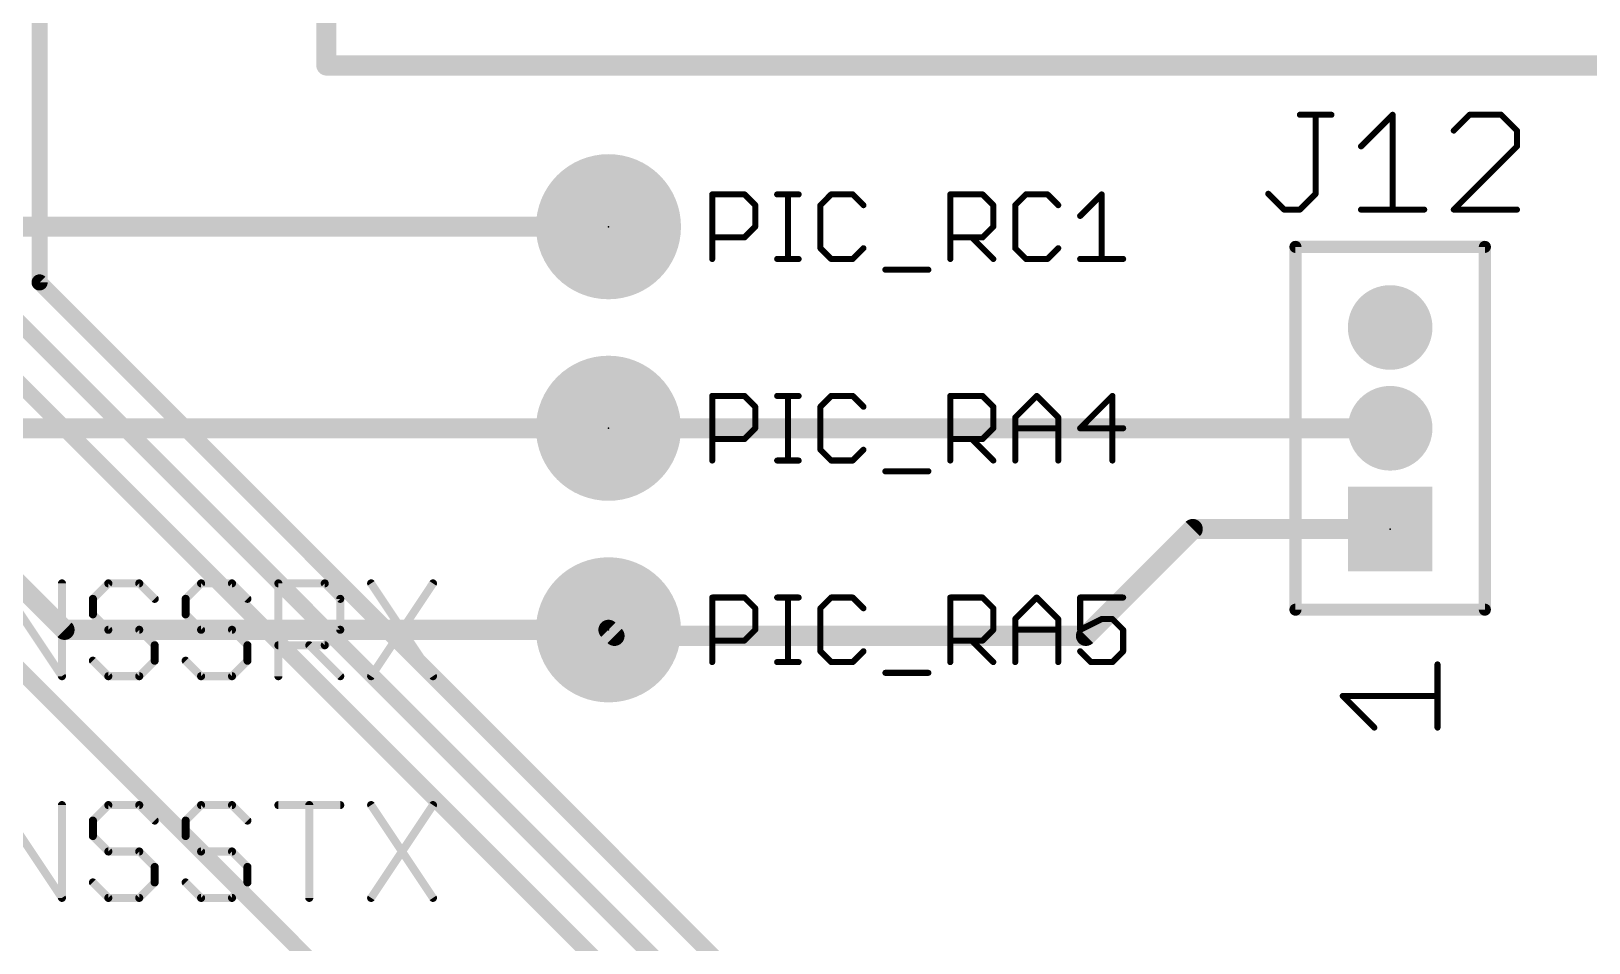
# Model space of a CAD drawing. Extents: x -18 to 144, y -21 to 125.
# Drawn here: x 34.89 to 54.52, y 41.01 to 52.5 of the extents above; entities that cross this region are included whole.
import ezdxf

# ---------------------------------------------------------------- set-up
doc = ezdxf.new("R2010")
doc.units = 0
for name, color, linetype in [('1', 251, 'CONTINUOUS'), ('15', 251, 'CONTINUOUS'), ('16', 175, 'CONTINUOUS'), ('17', 1, 'CONTINUOUS'), ('21', 253, 'CONTINUOUS'), ('23', 7, 'CONTINUOUS'), ('27', 251, 'CONTINUOUS')]:
    doc.layers.add(name, color=color, linetype=linetype)

# ---------------------------------------------------------------- blocks, each defined once
blk = doc.blocks.new('SQUAREP')
blk.add_solid([(-0.5, -0.5), (0.5, -0.5), (-0.5, 0.5), (0.5, 0.5)])
blk = doc.blocks.new('ROUNDP')
at = {"const_width": 0.5}
blk.add_lwpolyline([(0, -0.25, 1), (0, 0.25, 1), (0, -0.25)], format="xyb", dxfattribs=at)

msp = doc.modelspace()

# ---------------------------------------------------------------- linework, layer by layer
at = {"layer": '1'}
for points, const_width in [([(34.992, 49.336), (34.992, 63.9826)], 0.2032), ([(34.992, 49.336), (54.102, 30.226)], 0.2032), ([(34.492, 49.074), (50.292, 33.274)], 0.2032), ([(30.226, 48.9712), (39.878, 39.3192)], 0.2032), ([(33.992, 48.812), (43.688, 39.116)], 0.2032), ([(42.164, 47.498), (52.0192, 47.498)], 0.254), ([(49.53, 46.228), (48.1838, 44.8818)], 0.254), ([(52.0192, 46.228), (49.53, 46.228)], 0.254), ([(42.2402, 44.8818), (42.164, 44.958)], 0.254), ([(48.1838, 44.8818), (42.2402, 44.8818)], 0.254)]:
    msp.add_lwpolyline(points, dxfattribs=dict(at, const_width=const_width))
for points, const_width in [([(35.0279, 49.3719, 1), (34.9561, 49.3001)], 0.1016), ([(34.9412, 49.336, 1), (35.0428, 49.336)], 0.1016), ([(42.164, 47.5615, 1), (42.164, 47.4345)], 0.127), ([(52.0192, 47.4345, 1), (52.0192, 47.5615)], 0.127), ([(49.53, 46.2915, 1), (49.53, 46.1645)], 0.127), ([(49.5749, 46.1831, 1), (49.4851, 46.2729)], 0.127), ([(52.0192, 46.1645, 1), (52.0192, 46.2915)], 0.127), ([(42.2089, 45.0029, 1), (42.1191, 44.9131)], 0.127), ([(42.2402, 44.9453, 1), (42.2402, 44.8183)], 0.127), ([(42.1953, 44.8369, 1), (42.2851, 44.9267)], 0.127), ([(48.1389, 44.9267, 1), (48.2287, 44.8369)], 0.127), ([(48.1838, 44.8183, 1), (48.1838, 44.9453)], 0.127)]:
    msp.add_lwpolyline(points, format="xyb", dxfattribs=dict(at, const_width=const_width))
at = {"layer": '15', "const_width": 0.254}
for points in [[(38.608, 52.07), (38.608, 82.55)], [(76.2, 52.07), (38.608, 52.07)]]:
    msp.add_lwpolyline(points, dxfattribs=at)
at = {"layer": '15', "const_width": 0.127}
for points in [[(38.608, 52.1335, 1), (38.608, 52.0065)], [(38.5445, 52.07, 1), (38.6715, 52.07)]]:
    msp.add_lwpolyline(points, format="xyb", dxfattribs=at)
at = {"layer": '16', "const_width": 0.254}
for points in [[(33.02, 50.038), (42.164, 50.038)], [(31.496, 48.768), (35.306, 44.958)], [(34.29, 47.498), (42.164, 47.498)], [(35.306, 44.958), (42.164, 44.958)]]:
    msp.add_lwpolyline(points, dxfattribs=at)
at = {"layer": '16', "const_width": 0.127}
for points in [[(42.164, 49.9745, 1), (42.164, 50.1015)], [(42.164, 47.4345, 1), (42.164, 47.5615)], [(35.306, 45.0215, 1), (35.306, 44.8945)], [(35.2611, 44.9131, 1), (35.3509, 45.0029)], [(42.164, 44.8945, 1), (42.164, 45.0215)]]:
    msp.add_lwpolyline(points, format="xyb", dxfattribs=at)
at = {"layer": '21'}
for points, const_width in [([(43.4721, 49.6316), (43.4721, 50.4451)], 0.0762), ([(43.4721, 50.4451), (43.8788, 50.4451)], 0.0762), ([(43.8788, 50.4451), (44.0144, 50.3095)], 0.0762), ([(44.2907, 50.4451), (44.5618, 50.4451)], 0.0762), ([(44.4263, 49.6316), (44.4263, 50.4451)], 0.0762), ([(44.972, 50.4451), (44.8364, 50.3095)], 0.0762), ([(45.2431, 50.4451), (44.972, 50.4451)], 0.0762), ([(45.3787, 50.3095), (45.2431, 50.4451)], 0.0762), ([(46.4736, 49.6316), (46.4736, 50.4451)], 0.0762), ([(46.4736, 50.4451), (46.8803, 50.4451)], 0.0762), ([(46.8803, 50.4451), (47.0159, 50.3095)], 0.0762), ([(47.4277, 50.4451), (47.2921, 50.3095)], 0.0762), ([(47.6989, 50.4451), (47.4277, 50.4451)], 0.0762), ([(47.8345, 50.3095), (47.6989, 50.4451)], 0.0762), ([(48.1107, 50.1739), (48.3819, 50.4451)], 0.0762), ([(48.3819, 50.4451), (48.3819, 49.6316)], 0.0762), ([(44.0144, 50.3095), (44.0144, 50.0383)], 0.0762), ([(44.8364, 50.3095), (44.8364, 49.7672)], 0.0762), ([(47.0159, 50.3095), (47.0159, 50.0383)], 0.0762), ([(47.2921, 50.3095), (47.2921, 49.7672)], 0.0762), ([(43.8788, 49.9028), (43.4721, 49.9028)], 0.0762), ([(44.0144, 50.0383), (43.8788, 49.9028)], 0.0762), ([(46.8803, 49.9028), (46.4736, 49.9028)], 0.0762), ([(46.7447, 49.9028), (47.0159, 49.6316)], 0.0762), ([(47.0159, 50.0383), (46.8803, 49.9028)], 0.0762), ([(44.8364, 49.7672), (44.972, 49.6316)], 0.0762), ([(45.2431, 49.6316), (45.3787, 49.7672)], 0.0762), ([(47.2921, 49.7672), (47.4277, 49.6316)], 0.0762), ([(47.6989, 49.6316), (47.8345, 49.7672)], 0.0762), ([(53.213, 49.784), (50.8254, 49.784)], 0.1524), ([(50.8254, 49.784), (50.8254, 45.212)], 0.1524), ([(53.213, 45.212), (53.213, 49.784)], 0.1524), ([(44.2907, 49.6316), (44.5618, 49.6316)], 0.0762), ([(44.972, 49.6316), (45.2431, 49.6316)], 0.0762), ([(45.655, 49.496), (46.1973, 49.496)], 0.0762), ([(47.4277, 49.6316), (47.6989, 49.6316)], 0.0762), ([(48.1107, 49.6316), (48.653, 49.6316)], 0.0762), ([(43.4721, 47.0916), (43.4721, 47.9051)], 0.0762), ([(43.4721, 47.9051), (43.8788, 47.9051)], 0.0762), ([(43.8788, 47.9051), (44.0144, 47.7695)], 0.0762), ([(44.2907, 47.9051), (44.5618, 47.9051)], 0.0762), ([(44.4263, 47.0916), (44.4263, 47.9051)], 0.0762), ([(44.972, 47.9051), (44.8364, 47.7695)], 0.0762), ([(45.2431, 47.9051), (44.972, 47.9051)], 0.0762), ([(45.3787, 47.7695), (45.2431, 47.9051)], 0.0762), ([(46.4736, 47.0916), (46.4736, 47.9051)], 0.0762), ([(46.4736, 47.9051), (46.8803, 47.9051)], 0.0762), ([(46.8803, 47.9051), (47.0159, 47.7695)], 0.0762), ([(47.2921, 47.6339), (47.5633, 47.9051)], 0.0762), ([(47.5633, 47.9051), (47.8345, 47.6339)], 0.0762), ([(48.5175, 47.9051), (48.1107, 47.4983)], 0.0762), ([(48.5175, 47.0916), (48.5175, 47.9051)], 0.0762), ([(44.0144, 47.7695), (44.0144, 47.4983)], 0.0762), ([(44.8364, 47.7695), (44.8364, 47.2272)], 0.0762), ([(47.0159, 47.7695), (47.0159, 47.4983)], 0.0762), ([(44.0144, 47.4983), (43.8788, 47.3628)], 0.0762), ([(47.0159, 47.4983), (46.8803, 47.3628)], 0.0762), ([(47.2921, 47.0916), (47.2921, 47.6339)], 0.0762), ([(47.2921, 47.4983), (47.8345, 47.4983)], 0.0762), ([(47.8345, 47.6339), (47.8345, 47.0916)], 0.0762), ([(48.1107, 47.4983), (48.653, 47.4983)], 0.0762), ([(43.8788, 47.3628), (43.4721, 47.3628)], 0.0762), ([(46.8803, 47.3628), (46.4736, 47.3628)], 0.0762), ([(46.7447, 47.3628), (47.0159, 47.0916)], 0.0762), ([(44.8364, 47.2272), (44.972, 47.0916)], 0.0762), ([(45.2431, 47.0916), (45.3787, 47.2272)], 0.0762), ([(44.2907, 47.0916), (44.5618, 47.0916)], 0.0762), ([(44.972, 47.0916), (45.2431, 47.0916)], 0.0762), ([(45.655, 46.956), (46.1973, 46.956)], 0.0762), ([(34.4942, 45.5432), (35.2738, 44.3738)], 0.1016), ([(35.2738, 44.3738), (35.2738, 45.5432)], 0.1016), ([(35.8585, 45.5432), (35.6636, 45.3483)], 0.1016), ([(36.2483, 45.5432), (35.8585, 45.5432)], 0.1016), ([(36.4432, 45.3483), (36.2483, 45.5432)], 0.1016), ([(37.0279, 45.5432), (36.833, 45.3483)], 0.1016), ([(37.4177, 45.5432), (37.0279, 45.5432)], 0.1016), ([(37.6126, 45.3483), (37.4177, 45.5432)], 0.1016), ([(38.0024, 44.3738), (38.0024, 45.5432)], 0.1016), ([(38.0024, 45.5432), (38.5871, 45.5432)], 0.1016), ([(38.5871, 45.5432), (38.782, 45.3483)], 0.1016), ([(39.1718, 45.5432), (39.9514, 44.3738)], 0.1016), ([(39.9514, 45.5432), (39.1718, 44.3738)], 0.1016), ([(35.6636, 45.3483), (35.6636, 45.1534)], 0.1016), ([(36.833, 45.3483), (36.833, 45.1534)], 0.1016), ([(38.782, 45.3483), (38.782, 44.9585)], 0.1016), ([(43.4721, 44.5516), (43.4721, 45.3651)], 0.0762), ([(43.4721, 45.3651), (43.8788, 45.3651)], 0.0762), ([(43.8788, 45.3651), (44.0144, 45.2295)], 0.0762), ([(44.2907, 45.3651), (44.5618, 45.3651)], 0.0762), ([(44.4263, 44.5516), (44.4263, 45.3651)], 0.0762), ([(44.972, 45.3651), (44.8364, 45.2295)], 0.0762), ([(45.2431, 45.3651), (44.972, 45.3651)], 0.0762), ([(45.3787, 45.2295), (45.2431, 45.3651)], 0.0762), ([(46.4736, 44.5516), (46.4736, 45.3651)], 0.0762), ([(46.4736, 45.3651), (46.8803, 45.3651)], 0.0762), ([(46.8803, 45.3651), (47.0159, 45.2295)], 0.0762), ([(47.2921, 45.0939), (47.5633, 45.3651)], 0.0762), ([(47.5633, 45.3651), (47.8345, 45.0939)], 0.0762), ([(48.653, 45.3651), (48.1107, 45.3651)], 0.0762), ([(48.1107, 45.3651), (48.1107, 44.9583)], 0.0762), ([(35.6636, 45.1534), (35.8585, 44.9585)], 0.1016), ([(36.833, 45.1534), (37.0279, 44.9585)], 0.1016), ([(44.0144, 45.2295), (44.0144, 44.9583)], 0.0762), ([(44.8364, 45.2295), (44.8364, 44.6872)], 0.0762), ([(47.0159, 45.2295), (47.0159, 44.9583)], 0.0762), ([(50.8254, 45.212), (53.213, 45.212)], 0.1524), ([(35.8585, 44.9585), (36.2483, 44.9585)], 0.1016), ([(36.2483, 44.9585), (36.4432, 44.7636)], 0.1016), ([(37.0279, 44.9585), (37.4177, 44.9585)], 0.1016), ([(37.4177, 44.9585), (37.6126, 44.7636)], 0.1016), ([(38.782, 44.9585), (38.5871, 44.7636)], 0.1016), ([(44.0144, 44.9583), (43.8788, 44.8228)], 0.0762), ([(47.0159, 44.9583), (46.8803, 44.8228)], 0.0762), ([(47.2921, 44.5516), (47.2921, 45.0939)], 0.0762), ([(47.2921, 44.9583), (47.8345, 44.9583)], 0.0762), ([(47.8345, 45.0939), (47.8345, 44.5516)], 0.0762), ([(48.1107, 44.9583), (48.3819, 45.0939)], 0.0762), ([(48.3819, 45.0939), (48.5175, 45.0939)], 0.0762), ([(48.5175, 45.0939), (48.653, 44.9583)], 0.0762), ([(48.653, 44.9583), (48.653, 44.6872)], 0.0762), ([(36.4432, 44.7636), (36.4432, 44.5687)], 0.1016), ([(37.6126, 44.7636), (37.6126, 44.5687)], 0.1016), ([(38.5871, 44.7636), (38.0024, 44.7636)], 0.1016), ([(38.3922, 44.7636), (38.782, 44.3738)], 0.1016), ([(43.8788, 44.8228), (43.4721, 44.8228)], 0.0762), ([(46.8803, 44.8228), (46.4736, 44.8228)], 0.0762), ([(46.7447, 44.8228), (47.0159, 44.5516)], 0.0762), ([(35.8585, 44.3738), (35.6636, 44.5687)], 0.1016), ([(36.4432, 44.5687), (36.2483, 44.3738)], 0.1016), ([(37.0279, 44.3738), (36.833, 44.5687)], 0.1016), ([(37.6126, 44.5687), (37.4177, 44.3738)], 0.1016), ([(44.2907, 44.5516), (44.5618, 44.5516)], 0.0762), ([(44.8364, 44.6872), (44.972, 44.5516)], 0.0762), ([(44.972, 44.5516), (45.2431, 44.5516)], 0.0762), ([(45.2431, 44.5516), (45.3787, 44.6872)], 0.0762), ([(48.2463, 44.5516), (48.1107, 44.6872)], 0.0762), ([(48.5175, 44.5516), (48.2463, 44.5516)], 0.0762), ([(48.653, 44.6872), (48.5175, 44.5516)], 0.0762), ([(36.2483, 44.3738), (35.8585, 44.3738)], 0.1016), ([(37.4177, 44.3738), (37.0279, 44.3738)], 0.1016), ([(45.655, 44.416), (46.1973, 44.416)], 0.0762), ([(52.6161, 43.7261), (52.6161, 44.5226)], 0.0762), ([(51.8196, 43.7261), (51.4213, 44.1244)], 0.0762), ([(51.4213, 44.1244), (52.6161, 44.1244)], 0.0762), ([(34.4942, 42.7492), (35.2738, 41.5798)], 0.1016), ([(35.2738, 41.5798), (35.2738, 42.7492)], 0.1016), ([(35.8585, 42.7492), (35.6636, 42.5543)], 0.1016), ([(36.2483, 42.7492), (35.8585, 42.7492)], 0.1016), ([(36.4432, 42.5543), (36.2483, 42.7492)], 0.1016), ([(37.0279, 42.7492), (36.833, 42.5543)], 0.1016), ([(37.4177, 42.7492), (37.0279, 42.7492)], 0.1016), ([(37.6126, 42.5543), (37.4177, 42.7492)], 0.1016), ([(38.0024, 42.7492), (38.782, 42.7492)], 0.1016), ([(38.3922, 41.5798), (38.3922, 42.7492)], 0.1016), ([(39.1718, 42.7492), (39.9514, 41.5798)], 0.1016), ([(39.9514, 42.7492), (39.1718, 41.5798)], 0.1016), ([(35.6636, 42.5543), (35.6636, 42.3594)], 0.1016), ([(36.833, 42.5543), (36.833, 42.3594)], 0.1016), ([(35.6636, 42.3594), (35.8585, 42.1645)], 0.1016), ([(36.833, 42.3594), (37.0279, 42.1645)], 0.1016), ([(35.8585, 42.1645), (36.2483, 42.1645)], 0.1016), ([(36.2483, 42.1645), (36.4432, 41.9696)], 0.1016), ([(37.0279, 42.1645), (37.4177, 42.1645)], 0.1016), ([(37.4177, 42.1645), (37.6126, 41.9696)], 0.1016), ([(36.4432, 41.9696), (36.4432, 41.7747)], 0.1016), ([(37.6126, 41.9696), (37.6126, 41.7747)], 0.1016), ([(35.8585, 41.5798), (35.6636, 41.7747)], 0.1016), ([(36.4432, 41.7747), (36.2483, 41.5798)], 0.1016), ([(37.0279, 41.5798), (36.833, 41.7747)], 0.1016), ([(37.6126, 41.7747), (37.4177, 41.5798)], 0.1016), ([(36.2483, 41.5798), (35.8585, 41.5798)], 0.1016), ([(37.4177, 41.5798), (37.0279, 41.5798)], 0.1016)]:
    msp.add_lwpolyline(points, dxfattribs=dict(at, const_width=const_width))
for points, const_width in [([(43.4912, 50.4451, 1), (43.4531, 50.4451)], 0.0381), ([(43.4721, 50.4641, 1), (43.4721, 50.426)], 0.0381), ([(43.8923, 50.4586, 1), (43.8654, 50.4316)], 0.0381), ([(43.8788, 50.426, 1), (43.8788, 50.4641)], 0.0381), ([(44.2907, 50.4641, 1), (44.2907, 50.426)], 0.0381), ([(44.4453, 50.4451, 1), (44.4072, 50.4451)], 0.0381), ([(44.5618, 50.426, 1), (44.5618, 50.4641)], 0.0381), ([(44.972, 50.4641, 1), (44.972, 50.426)], 0.0381), ([(44.9854, 50.4316, 1), (44.9585, 50.4586)], 0.0381), ([(45.2566, 50.4586, 1), (45.2297, 50.4316)], 0.0381), ([(45.2431, 50.426, 1), (45.2431, 50.4641)], 0.0381), ([(46.4926, 50.4451, 1), (46.4545, 50.4451)], 0.0381), ([(46.4736, 50.4641, 1), (46.4736, 50.426)], 0.0381), ([(46.8938, 50.4586, 1), (46.8668, 50.4316)], 0.0381), ([(46.8803, 50.426, 1), (46.8803, 50.4641)], 0.0381), ([(47.4277, 50.4641, 1), (47.4277, 50.426)], 0.0381), ([(47.4412, 50.4316, 1), (47.4142, 50.4586)], 0.0381), ([(47.7123, 50.4586, 1), (47.6854, 50.4316)], 0.0381), ([(47.6989, 50.426, 1), (47.6989, 50.4641)], 0.0381), ([(48.4009, 50.4451, 1), (48.3628, 50.4451)], 0.0381), ([(48.3953, 50.4316, 1), (48.3684, 50.4586)], 0.0381), ([(44.0335, 50.3095, 1), (43.9954, 50.3095)], 0.0381), ([(44.001, 50.296, 1), (44.0279, 50.323)], 0.0381), ([(44.8554, 50.3095, 1), (44.8173, 50.3095)], 0.0381), ([(44.8229, 50.323, 1), (44.8499, 50.296)], 0.0381), ([(45.3653, 50.296, 1), (45.3922, 50.323)], 0.0381), ([(47.0349, 50.3095, 1), (46.9968, 50.3095)], 0.0381), ([(47.0024, 50.296, 1), (47.0294, 50.323)], 0.0381), ([(47.3112, 50.3095, 1), (47.2731, 50.3095)], 0.0381), ([(47.2787, 50.323, 1), (47.3056, 50.296)], 0.0381), ([(47.821, 50.296, 1), (47.8479, 50.323)], 0.0381), ([(48.0972, 50.1874, 1), (48.1242, 50.1605)], 0.0381), ([(43.4721, 49.9218, 1), (43.4721, 49.8837)], 0.0381), ([(43.8654, 49.9162, 1), (43.8923, 49.8893)], 0.0381), ([(43.8788, 49.8837, 1), (43.8788, 49.9218)], 0.0381), ([(43.9954, 50.0383, 1), (44.0335, 50.0383)], 0.0381), ([(44.0279, 50.0249, 1), (44.001, 50.0518)], 0.0381), ([(46.4736, 49.9218, 1), (46.4736, 49.8837)], 0.0381), ([(46.7582, 49.9162, 1), (46.7312, 49.8893)], 0.0381), ([(46.8668, 49.9162, 1), (46.8938, 49.8893)], 0.0381), ([(46.8803, 49.8837, 1), (46.8803, 49.9218)], 0.0381), ([(46.9968, 50.0383, 1), (47.0349, 50.0383)], 0.0381), ([(47.0294, 50.0249, 1), (47.0024, 50.0518)], 0.0381), ([(44.8499, 49.7807, 1), (44.8229, 49.7537)], 0.0381), ([(44.8173, 49.7672, 1), (44.8554, 49.7672)], 0.0381), ([(45.3922, 49.7537, 1), (45.3653, 49.7807)], 0.0381), ([(47.3056, 49.7807, 1), (47.2787, 49.7537)], 0.0381), ([(47.2731, 49.7672, 1), (47.3112, 49.7672)], 0.0381), ([(47.8479, 49.7537, 1), (47.821, 49.7807)], 0.0381), ([(50.8254, 49.8221, 1), (50.8254, 49.7459)], 0.0762), ([(50.8635, 49.784, 1), (50.7873, 49.784)], 0.0762), ([(53.2511, 49.784, 1), (53.1749, 49.784)], 0.0762), ([(53.213, 49.7459, 1), (53.213, 49.8221)], 0.0762), ([(43.4531, 49.6316, 1), (43.4912, 49.6316)], 0.0381), ([(44.2907, 49.6506, 1), (44.2907, 49.6125)], 0.0381), ([(44.4072, 49.6316, 1), (44.4453, 49.6316)], 0.0381), ([(44.5618, 49.6125, 1), (44.5618, 49.6506)], 0.0381), ([(44.972, 49.6506, 1), (44.972, 49.6125)], 0.0381), ([(44.9585, 49.6181, 1), (44.9854, 49.6451)], 0.0381), ([(45.2297, 49.6451, 1), (45.2566, 49.6181)], 0.0381), ([(45.2431, 49.6125, 1), (45.2431, 49.6506)], 0.0381), ([(45.655, 49.5151, 1), (45.655, 49.477)], 0.0381), ([(46.1973, 49.477, 1), (46.1973, 49.5151)], 0.0381), ([(46.4545, 49.6316, 1), (46.4926, 49.6316)], 0.0381), ([(47.0024, 49.6181, 1), (47.0294, 49.6451)], 0.0381), ([(47.4277, 49.6506, 1), (47.4277, 49.6125)], 0.0381), ([(47.4142, 49.6181, 1), (47.4412, 49.6451)], 0.0381), ([(47.6854, 49.6451, 1), (47.7123, 49.6181)], 0.0381), ([(47.6989, 49.6125, 1), (47.6989, 49.6506)], 0.0381), ([(48.1107, 49.6506, 1), (48.1107, 49.6125)], 0.0381), ([(48.3628, 49.6316, 1), (48.4009, 49.6316)], 0.0381), ([(48.653, 49.6125, 1), (48.653, 49.6506)], 0.0381), ([(43.4912, 47.9051, 1), (43.4531, 47.9051)], 0.0381), ([(43.4721, 47.9241, 1), (43.4721, 47.886)], 0.0381), ([(43.8923, 47.9186, 1), (43.8654, 47.8916)], 0.0381), ([(43.8788, 47.886, 1), (43.8788, 47.9241)], 0.0381), ([(44.2907, 47.9241, 1), (44.2907, 47.886)], 0.0381), ([(44.4453, 47.9051, 1), (44.4072, 47.9051)], 0.0381), ([(44.5618, 47.886, 1), (44.5618, 47.9241)], 0.0381), ([(44.972, 47.9241, 1), (44.972, 47.886)], 0.0381), ([(44.9854, 47.8916, 1), (44.9585, 47.9186)], 0.0381), ([(45.2566, 47.9186, 1), (45.2297, 47.8916)], 0.0381), ([(45.2431, 47.886, 1), (45.2431, 47.9241)], 0.0381), ([(46.4926, 47.9051, 1), (46.4545, 47.9051)], 0.0381), ([(46.4736, 47.9241, 1), (46.4736, 47.886)], 0.0381), ([(46.8938, 47.9186, 1), (46.8668, 47.8916)], 0.0381), ([(46.8803, 47.886, 1), (46.8803, 47.9241)], 0.0381), ([(47.5768, 47.9186, 1), (47.5498, 47.8916)], 0.0381), ([(47.5768, 47.8916, 1), (47.5498, 47.9186)], 0.0381), ([(48.5365, 47.9051, 1), (48.4984, 47.9051)], 0.0381), ([(48.5309, 47.8916, 1), (48.504, 47.9186)], 0.0381), ([(44.0335, 47.7695, 1), (43.9954, 47.7695)], 0.0381), ([(44.001, 47.756, 1), (44.0279, 47.783)], 0.0381), ([(44.8554, 47.7695, 1), (44.8173, 47.7695)], 0.0381), ([(44.8229, 47.783, 1), (44.8499, 47.756)], 0.0381), ([(45.3653, 47.756, 1), (45.3922, 47.783)], 0.0381), ([(47.0349, 47.7695, 1), (46.9968, 47.7695)], 0.0381), ([(47.0024, 47.756, 1), (47.0294, 47.783)], 0.0381), ([(44.0279, 47.4849, 1), (44.001, 47.5118)], 0.0381), ([(47.0294, 47.4849, 1), (47.0024, 47.5118)], 0.0381), ([(47.3112, 47.6339, 1), (47.2731, 47.6339)], 0.0381), ([(47.2921, 47.5174, 1), (47.2921, 47.4793)], 0.0381), ([(47.2787, 47.6474, 1), (47.3056, 47.6205)], 0.0381), ([(47.8535, 47.6339, 1), (47.8154, 47.6339)], 0.0381), ([(47.821, 47.6205, 1), (47.8479, 47.6474)], 0.0381), ([(47.8345, 47.4793, 1), (47.8345, 47.5174)], 0.0381), ([(48.1107, 47.5174, 1), (48.1107, 47.4793)], 0.0381), ([(48.0972, 47.5118, 1), (48.1242, 47.4849)], 0.0381), ([(48.653, 47.4793, 1), (48.653, 47.5174)], 0.0381), ([(43.4721, 47.3818, 1), (43.4721, 47.3437)], 0.0381), ([(43.8654, 47.3762, 1), (43.8923, 47.3493)], 0.0381), ([(43.8788, 47.3437, 1), (43.8788, 47.3818)], 0.0381), ([(43.9954, 47.4983, 1), (44.0335, 47.4983)], 0.0381), ([(46.4736, 47.3818, 1), (46.4736, 47.3437)], 0.0381), ([(46.7582, 47.3762, 1), (46.7312, 47.3493)], 0.0381), ([(46.8668, 47.3762, 1), (46.8938, 47.3493)], 0.0381), ([(46.8803, 47.3437, 1), (46.8803, 47.3818)], 0.0381), ([(46.9968, 47.4983, 1), (47.0349, 47.4983)], 0.0381), ([(44.8499, 47.2407, 1), (44.8229, 47.2137)], 0.0381), ([(44.8173, 47.2272, 1), (44.8554, 47.2272)], 0.0381), ([(45.3922, 47.2137, 1), (45.3653, 47.2407)], 0.0381), ([(43.4531, 47.0916, 1), (43.4912, 47.0916)], 0.0381), ([(44.2907, 47.1106, 1), (44.2907, 47.0725)], 0.0381), ([(44.4072, 47.0916, 1), (44.4453, 47.0916)], 0.0381), ([(44.5618, 47.0725, 1), (44.5618, 47.1106)], 0.0381), ([(44.972, 47.1106, 1), (44.972, 47.0725)], 0.0381), ([(44.9585, 47.0781, 1), (44.9854, 47.1051)], 0.0381), ([(45.2297, 47.1051, 1), (45.2566, 47.0781)], 0.0381), ([(45.2431, 47.0725, 1), (45.2431, 47.1106)], 0.0381), ([(45.655, 46.9751, 1), (45.655, 46.937)], 0.0381), ([(46.1973, 46.937, 1), (46.1973, 46.9751)], 0.0381), ([(46.4545, 47.0916, 1), (46.4926, 47.0916)], 0.0381), ([(47.0024, 47.0781, 1), (47.0294, 47.1051)], 0.0381), ([(47.2731, 47.0916, 1), (47.3112, 47.0916)], 0.0381), ([(47.8154, 47.0916, 1), (47.8535, 47.0916)], 0.0381), ([(48.4984, 47.0916, 1), (48.5365, 47.0916)], 0.0381), ([(35.2992, 45.5432, 1), (35.2484, 45.5432)], 0.0508), ([(35.8585, 45.5686, 1), (35.8585, 45.5178)], 0.0508), ([(35.8765, 45.5252, 1), (35.8405, 45.5612)], 0.0508), ([(36.2663, 45.5612, 1), (36.2303, 45.5252)], 0.0508), ([(36.2483, 45.5178, 1), (36.2483, 45.5686)], 0.0508), ([(37.0279, 45.5686, 1), (37.0279, 45.5178)], 0.0508), ([(37.0458, 45.5252, 1), (37.0099, 45.5612)], 0.0508), ([(37.4356, 45.5612, 1), (37.3997, 45.5252)], 0.0508), ([(37.4177, 45.5178, 1), (37.4177, 45.5686)], 0.0508), ([(38.0278, 45.5432, 1), (37.977, 45.5432)], 0.0508), ([(38.0024, 45.5686, 1), (38.0024, 45.5178)], 0.0508), ([(38.605, 45.5612, 1), (38.5691, 45.5252)], 0.0508), ([(38.5871, 45.5178, 1), (38.5871, 45.5686)], 0.0508), ([(39.1929, 45.5573, 1), (39.1507, 45.5291)], 0.0508), ([(39.9725, 45.5291, 1), (39.9302, 45.5573)], 0.0508), ([(35.6456, 45.3663, 1), (35.6816, 45.3303)], 0.0508), ([(35.689, 45.3483, 1), (35.6382, 45.3483)], 0.0508), ([(36.4252, 45.3303, 1), (36.4612, 45.3663)], 0.0508), ([(36.815, 45.3663, 1), (36.851, 45.3303)], 0.0508), ([(36.8584, 45.3483, 1), (36.8076, 45.3483)], 0.0508), ([(37.5946, 45.3303, 1), (37.6305, 45.3663)], 0.0508), ([(38.8074, 45.3483, 1), (38.7566, 45.3483)], 0.0508), ([(38.764, 45.3303, 1), (38.7999, 45.3663)], 0.0508), ([(43.4912, 45.3651, 1), (43.4531, 45.3651)], 0.0381), ([(43.4721, 45.3841, 1), (43.4721, 45.346)], 0.0381), ([(43.8923, 45.3786, 1), (43.8654, 45.3516)], 0.0381), ([(43.8788, 45.346, 1), (43.8788, 45.3841)], 0.0381), ([(44.2907, 45.3841, 1), (44.2907, 45.346)], 0.0381), ([(44.4453, 45.3651, 1), (44.4072, 45.3651)], 0.0381), ([(44.5618, 45.346, 1), (44.5618, 45.3841)], 0.0381), ([(44.972, 45.3841, 1), (44.972, 45.346)], 0.0381), ([(44.9854, 45.3516, 1), (44.9585, 45.3786)], 0.0381), ([(45.2566, 45.3786, 1), (45.2297, 45.3516)], 0.0381), ([(45.2431, 45.346, 1), (45.2431, 45.3841)], 0.0381), ([(46.4926, 45.3651, 1), (46.4545, 45.3651)], 0.0381), ([(46.4736, 45.3841, 1), (46.4736, 45.346)], 0.0381), ([(46.8938, 45.3786, 1), (46.8668, 45.3516)], 0.0381), ([(46.8803, 45.346, 1), (46.8803, 45.3841)], 0.0381), ([(47.5768, 45.3786, 1), (47.5498, 45.3516)], 0.0381), ([(47.5768, 45.3516, 1), (47.5498, 45.3786)], 0.0381), ([(48.1107, 45.3841, 1), (48.1107, 45.346)], 0.0381), ([(48.1298, 45.3651, 1), (48.0917, 45.3651)], 0.0381), ([(48.653, 45.346, 1), (48.653, 45.3841)], 0.0381), ([(35.6816, 45.1714, 1), (35.6456, 45.1354)], 0.0508), ([(35.6382, 45.1534, 1), (35.689, 45.1534)], 0.0508), ([(36.851, 45.1714, 1), (36.815, 45.1354)], 0.0508), ([(36.8076, 45.1534, 1), (36.8584, 45.1534)], 0.0508), ([(44.0335, 45.2295, 1), (43.9954, 45.2295)], 0.0381), ([(44.001, 45.216, 1), (44.0279, 45.243)], 0.0381), ([(44.8554, 45.2295, 1), (44.8173, 45.2295)], 0.0381), ([(44.8229, 45.243, 1), (44.8499, 45.216)], 0.0381), ([(45.3653, 45.216, 1), (45.3922, 45.243)], 0.0381), ([(47.0349, 45.2295, 1), (46.9968, 45.2295)], 0.0381), ([(47.0024, 45.216, 1), (47.0294, 45.243)], 0.0381), ([(50.8254, 45.2501, 1), (50.8254, 45.1739)], 0.0762), ([(50.7873, 45.212, 1), (50.8635, 45.212)], 0.0762), ([(53.1749, 45.212, 1), (53.2511, 45.212)], 0.0762), ([(53.213, 45.1739, 1), (53.213, 45.2501)], 0.0762), ([(35.8585, 44.9839, 1), (35.8585, 44.9331)], 0.0508), ([(35.8405, 44.9405, 1), (35.8765, 44.9765)], 0.0508), ([(36.2663, 44.9765, 1), (36.2303, 44.9405)], 0.0508), ([(36.2483, 44.9331, 1), (36.2483, 44.9839)], 0.0508), ([(37.0279, 44.9839, 1), (37.0279, 44.9331)], 0.0508), ([(37.0099, 44.9405, 1), (37.0458, 44.9765)], 0.0508), ([(37.4356, 44.9765, 1), (37.3997, 44.9405)], 0.0508), ([(37.4177, 44.9331, 1), (37.4177, 44.9839)], 0.0508), ([(38.7566, 44.9585, 1), (38.8074, 44.9585)], 0.0508), ([(38.7999, 44.9405, 1), (38.764, 44.9765)], 0.0508), ([(43.9954, 44.9583, 1), (44.0335, 44.9583)], 0.0381), ([(44.0279, 44.9449, 1), (44.001, 44.9718)], 0.0381), ([(46.9968, 44.9583, 1), (47.0349, 44.9583)], 0.0381), ([(47.0294, 44.9449, 1), (47.0024, 44.9718)], 0.0381), ([(47.3112, 45.0939, 1), (47.2731, 45.0939)], 0.0381), ([(47.2921, 44.9774, 1), (47.2921, 44.9393)], 0.0381), ([(47.2787, 45.1074, 1), (47.3056, 45.0805)], 0.0381), ([(47.8535, 45.0939, 1), (47.8154, 45.0939)], 0.0381), ([(47.821, 45.0805, 1), (47.8479, 45.1074)], 0.0381), ([(47.8345, 44.9393, 1), (47.8345, 44.9774)], 0.0381), ([(48.1022, 44.9754, 1), (48.1192, 44.9413)], 0.0381), ([(48.0917, 44.9583, 1), (48.1298, 44.9583)], 0.0381), ([(48.3819, 45.113, 1), (48.3819, 45.0749)], 0.0381), ([(48.3904, 45.0769, 1), (48.3734, 45.111)], 0.0381), ([(48.5309, 45.1074, 1), (48.504, 45.0805)], 0.0381), ([(48.5175, 45.0749, 1), (48.5175, 45.113)], 0.0381), ([(48.6721, 44.9583, 1), (48.634, 44.9583)], 0.0381), ([(48.6396, 44.9449, 1), (48.6665, 44.9718)], 0.0381), ([(36.4686, 44.7636, 1), (36.4178, 44.7636)], 0.0508), ([(36.4252, 44.7456, 1), (36.4612, 44.7816)], 0.0508), ([(37.638, 44.7636, 1), (37.5872, 44.7636)], 0.0508), ([(37.5946, 44.7456, 1), (37.6305, 44.7816)], 0.0508), ([(38.0024, 44.789, 1), (38.0024, 44.7382)], 0.0508), ([(38.4101, 44.7816, 1), (38.3742, 44.7456)], 0.0508), ([(38.5691, 44.7816, 1), (38.605, 44.7456)], 0.0508), ([(38.5871, 44.7382, 1), (38.5871, 44.789)], 0.0508), ([(43.4721, 44.8418, 1), (43.4721, 44.8037)], 0.0381), ([(43.8654, 44.8362, 1), (43.8923, 44.8093)], 0.0381), ([(43.8788, 44.8037, 1), (43.8788, 44.8418)], 0.0381), ([(46.4736, 44.8418, 1), (46.4736, 44.8037)], 0.0381), ([(46.7582, 44.8362, 1), (46.7312, 44.8093)], 0.0381), ([(46.8668, 44.8362, 1), (46.8938, 44.8093)], 0.0381), ([(46.8803, 44.8037, 1), (46.8803, 44.8418)], 0.0381), ([(35.6816, 44.5867, 1), (35.6456, 44.5507)], 0.0508), ([(36.4178, 44.5687, 1), (36.4686, 44.5687)], 0.0508), ([(36.4612, 44.5507, 1), (36.4252, 44.5867)], 0.0508), ([(36.851, 44.5867, 1), (36.815, 44.5507)], 0.0508), ([(37.5872, 44.5687, 1), (37.638, 44.5687)], 0.0508), ([(37.6305, 44.5507, 1), (37.5946, 44.5867)], 0.0508), ([(44.2907, 44.5707, 1), (44.2907, 44.5326)], 0.0381), ([(44.5618, 44.5326, 1), (44.5618, 44.5707)], 0.0381), ([(44.8499, 44.7007, 1), (44.8229, 44.6737)], 0.0381), ([(44.8173, 44.6872, 1), (44.8554, 44.6872)], 0.0381), ([(44.972, 44.5707, 1), (44.972, 44.5326)], 0.0381), ([(44.9585, 44.5381, 1), (44.9854, 44.5651)], 0.0381), ([(45.2297, 44.5651, 1), (45.2566, 44.5381)], 0.0381), ([(45.2431, 44.5326, 1), (45.2431, 44.5707)], 0.0381), ([(45.3922, 44.6737, 1), (45.3653, 44.7007)], 0.0381), ([(47.0024, 44.5381, 1), (47.0294, 44.5651)], 0.0381), ([(48.1242, 44.7007, 1), (48.0972, 44.6737)], 0.0381), ([(48.2463, 44.5707, 1), (48.2463, 44.5326)], 0.0381), ([(48.2328, 44.5381, 1), (48.2598, 44.5651)], 0.0381), ([(48.504, 44.5651, 1), (48.5309, 44.5381)], 0.0381), ([(48.5175, 44.5326, 1), (48.5175, 44.5707)], 0.0381), ([(48.634, 44.6872, 1), (48.6721, 44.6872)], 0.0381), ([(48.6665, 44.6737, 1), (48.6396, 44.7007)], 0.0381), ([(35.2484, 44.3738, 1), (35.2992, 44.3738)], 0.0508), ([(35.2527, 44.3597, 1), (35.2949, 44.3879)], 0.0508), ([(35.8585, 44.3992, 1), (35.8585, 44.3484)], 0.0508), ([(35.8405, 44.3558, 1), (35.8765, 44.3918)], 0.0508), ([(36.2303, 44.3918, 1), (36.2663, 44.3558)], 0.0508), ([(36.2483, 44.3484, 1), (36.2483, 44.3992)], 0.0508), ([(37.0279, 44.3992, 1), (37.0279, 44.3484)], 0.0508), ([(37.0099, 44.3558, 1), (37.0458, 44.3918)], 0.0508), ([(37.3997, 44.3918, 1), (37.4356, 44.3558)], 0.0508), ([(37.4177, 44.3484, 1), (37.4177, 44.3992)], 0.0508), ([(37.977, 44.3738, 1), (38.0278, 44.3738)], 0.0508), ([(38.764, 44.3558, 1), (38.7999, 44.3918)], 0.0508), ([(39.1507, 44.3879, 1), (39.1929, 44.3597)], 0.0508), ([(39.9302, 44.3597, 1), (39.9725, 44.3879)], 0.0508), ([(43.4531, 44.5516, 1), (43.4912, 44.5516)], 0.0381), ([(44.4072, 44.5516, 1), (44.4453, 44.5516)], 0.0381), ([(45.655, 44.4351, 1), (45.655, 44.397)], 0.0381), ([(46.1973, 44.397, 1), (46.1973, 44.4351)], 0.0381), ([(46.4545, 44.5516, 1), (46.4926, 44.5516)], 0.0381), ([(47.2731, 44.5516, 1), (47.3112, 44.5516)], 0.0381), ([(47.8154, 44.5516, 1), (47.8535, 44.5516)], 0.0381), ([(52.6352, 44.5226, 1), (52.5971, 44.5226)], 0.0381), ([(51.4348, 44.1378, 1), (51.4078, 44.1109)], 0.0381), ([(51.4213, 44.1434, 1), (51.4213, 44.1053)], 0.0381), ([(52.6161, 44.1053, 1), (52.6161, 44.1434)], 0.0381), ([(51.8061, 43.7126, 1), (51.833, 43.7396)], 0.0381), ([(52.5971, 43.7261, 1), (52.6352, 43.7261)], 0.0381), ([(35.2992, 42.7492, 1), (35.2484, 42.7492)], 0.0508), ([(35.8585, 42.7746, 1), (35.8585, 42.7238)], 0.0508), ([(35.8765, 42.7312, 1), (35.8405, 42.7672)], 0.0508), ([(36.2663, 42.7672, 1), (36.2303, 42.7312)], 0.0508), ([(36.2483, 42.7238, 1), (36.2483, 42.7746)], 0.0508), ([(37.0279, 42.7746, 1), (37.0279, 42.7238)], 0.0508), ([(37.0458, 42.7312, 1), (37.0099, 42.7672)], 0.0508), ([(37.4356, 42.7672, 1), (37.3997, 42.7312)], 0.0508), ([(37.4177, 42.7238, 1), (37.4177, 42.7746)], 0.0508), ([(38.0024, 42.7746, 1), (38.0024, 42.7238)], 0.0508), ([(38.4176, 42.7492, 1), (38.3668, 42.7492)], 0.0508), ([(38.782, 42.7238, 1), (38.782, 42.7746)], 0.0508), ([(39.1929, 42.7633, 1), (39.1507, 42.7351)], 0.0508), ([(39.9725, 42.7351, 1), (39.9302, 42.7633)], 0.0508), ([(35.6456, 42.5723, 1), (35.6816, 42.5363)], 0.0508), ([(35.689, 42.5543, 1), (35.6382, 42.5543)], 0.0508), ([(36.4252, 42.5363, 1), (36.4612, 42.5723)], 0.0508), ([(36.815, 42.5723, 1), (36.851, 42.5363)], 0.0508), ([(36.8584, 42.5543, 1), (36.8076, 42.5543)], 0.0508), ([(37.5946, 42.5363, 1), (37.6305, 42.5723)], 0.0508), ([(35.6816, 42.3774, 1), (35.6456, 42.3414)], 0.0508), ([(35.6382, 42.3594, 1), (35.689, 42.3594)], 0.0508), ([(36.851, 42.3774, 1), (36.815, 42.3414)], 0.0508), ([(36.8076, 42.3594, 1), (36.8584, 42.3594)], 0.0508), ([(35.8585, 42.1899, 1), (35.8585, 42.1391)], 0.0508), ([(35.8405, 42.1465, 1), (35.8765, 42.1825)], 0.0508), ([(36.2663, 42.1825, 1), (36.2303, 42.1465)], 0.0508), ([(36.2483, 42.1391, 1), (36.2483, 42.1899)], 0.0508), ([(37.0279, 42.1899, 1), (37.0279, 42.1391)], 0.0508), ([(37.0099, 42.1465, 1), (37.0458, 42.1825)], 0.0508), ([(37.4356, 42.1825, 1), (37.3997, 42.1465)], 0.0508), ([(37.4177, 42.1391, 1), (37.4177, 42.1899)], 0.0508), ([(36.4686, 41.9696, 1), (36.4178, 41.9696)], 0.0508), ([(36.4252, 41.9516, 1), (36.4612, 41.9876)], 0.0508), ([(37.638, 41.9696, 1), (37.5872, 41.9696)], 0.0508), ([(37.5946, 41.9516, 1), (37.6305, 41.9876)], 0.0508), ([(35.6816, 41.7927, 1), (35.6456, 41.7567)], 0.0508), ([(36.4178, 41.7747, 1), (36.4686, 41.7747)], 0.0508), ([(36.4612, 41.7567, 1), (36.4252, 41.7927)], 0.0508), ([(36.851, 41.7927, 1), (36.815, 41.7567)], 0.0508), ([(37.5872, 41.7747, 1), (37.638, 41.7747)], 0.0508), ([(37.6305, 41.7567, 1), (37.5946, 41.7927)], 0.0508), ([(35.2484, 41.5798, 1), (35.2992, 41.5798)], 0.0508), ([(35.2527, 41.5657, 1), (35.2949, 41.5939)], 0.0508), ([(35.8585, 41.6052, 1), (35.8585, 41.5544)], 0.0508), ([(35.8405, 41.5618, 1), (35.8765, 41.5978)], 0.0508), ([(36.2303, 41.5978, 1), (36.2663, 41.5618)], 0.0508), ([(36.2483, 41.5544, 1), (36.2483, 41.6052)], 0.0508), ([(37.0279, 41.6052, 1), (37.0279, 41.5544)], 0.0508), ([(37.0099, 41.5618, 1), (37.0458, 41.5978)], 0.0508), ([(37.3997, 41.5978, 1), (37.4356, 41.5618)], 0.0508), ([(37.4177, 41.5544, 1), (37.4177, 41.6052)], 0.0508), ([(38.3668, 41.5798, 1), (38.4176, 41.5798)], 0.0508), ([(39.1507, 41.5939, 1), (39.1929, 41.5657)], 0.0508), ([(39.9302, 41.5657, 1), (39.9725, 41.5939)], 0.0508)]:
    msp.add_lwpolyline(points, format="xyb", dxfattribs=dict(at, const_width=const_width))
at = {"layer": '23'}
for p in [(42.164, 50.038), (42.164, 47.498), (52.0192, 46.228), (42.164, 44.958)]:
    msp.add_point(p, dxfattribs=at)
at = {"layer": '27', "const_width": 0.0762}
for points in [[(50.8808, 51.4487), (51.279, 51.4487)], [(51.0799, 50.453), (51.0799, 51.4487)], [(51.6519, 51.0504), (52.0502, 51.4487)], [(52.0502, 51.4487), (52.0502, 50.2539)], [(53.0204, 51.4487), (52.8213, 51.2496)], [(53.4187, 51.4487), (53.0204, 51.4487)], [(53.6178, 51.2496), (53.4187, 51.4487)], [(53.6178, 51.0504), (53.6178, 51.2496)], [(52.8213, 50.2539), (53.6178, 51.0504)], [(50.4825, 50.453), (50.6816, 50.2539)], [(50.8808, 50.2539), (51.0799, 50.453)], [(50.6816, 50.2539), (50.8808, 50.2539)], [(51.6519, 50.2539), (52.4484, 50.2539)], [(53.6178, 50.2539), (52.8213, 50.2539)]]:
    msp.add_lwpolyline(points, dxfattribs=at)
at = {"layer": '27', "const_width": 0.0381}
for points in [[(50.8808, 51.4678, 1), (50.8808, 51.4297)], [(51.099, 51.4487, 1), (51.0609, 51.4487)], [(51.279, 51.4297, 1), (51.279, 51.4678)], [(52.0692, 51.4487, 1), (52.0311, 51.4487)], [(52.0636, 51.4352, 1), (52.0367, 51.4622)], [(53.0204, 51.4678, 1), (53.0204, 51.4297)], [(53.0339, 51.4352, 1), (53.007, 51.4622)], [(53.4322, 51.4622, 1), (53.4052, 51.4352)], [(53.4187, 51.4297, 1), (53.4187, 51.4678)], [(52.8078, 51.2631, 1), (52.8348, 51.2361)], [(53.6369, 51.2496, 1), (53.5988, 51.2496)], [(53.6044, 51.2361, 1), (53.6313, 51.2631)], [(51.6384, 51.0639, 1), (51.6654, 51.037)], [(53.5988, 51.0504, 1), (53.6369, 51.0504)], [(53.6313, 51.037, 1), (53.6044, 51.0639)], [(50.496, 50.4665, 1), (50.469, 50.4396)], [(51.0609, 50.453, 1), (51.099, 50.453)], [(51.0934, 50.4396, 1), (51.0664, 50.4665)], [(50.6816, 50.273, 1), (50.6816, 50.2349)], [(50.6682, 50.2404, 1), (50.6951, 50.2674)], [(50.8673, 50.2674, 1), (50.8942, 50.2404)], [(50.8808, 50.2349, 1), (50.8808, 50.273)], [(51.6519, 50.273, 1), (51.6519, 50.2349)], [(52.4484, 50.2349, 1), (52.4484, 50.273)], [(52.8213, 50.273, 1), (52.8213, 50.2349)], [(52.8078, 50.2674, 1), (52.8348, 50.2404)], [(53.6178, 50.2349, 1), (53.6178, 50.273)], [(52.0311, 50.2539, 1), (52.0692, 50.2539)]]:
    msp.add_lwpolyline(points, format="xyb", dxfattribs=at)

# ---------------------------------------------------------------- block references
at = {"layer": '17'}
for p, xscale, yscale in [((42.164, 50.038), 1.8288, 1.8288), ((42.164, 50.038), 1.8288, 1.8288), ((42.164, 50.038), 1.6002, 1.6002), ((42.164, 50.038), 1.6002, 1.6002), ((42.164, 47.498), 1.8288, 1.8288), ((42.164, 47.498), 1.8288, 1.8288), ((42.164, 47.498), 1.6002, 1.6002), ((42.164, 47.498), 1.6002, 1.6002), ((42.164, 44.958), 1.8288, 1.8288), ((42.164, 44.958), 1.8288, 1.8288), ((42.164, 44.958), 1.6002, 1.6002), ((42.164, 44.958), 1.6002, 1.6002)]:
    msp.add_blockref('ROUNDP', p, dxfattribs=dict(at, xscale=xscale, yscale=yscale))
at = {"layer": '17', "xscale": 1.0668, "yscale": 1.0668, "rotation": 180}
for name, p in [('ROUNDP', (52.0192, 48.768)), ('ROUNDP', (52.0192, 48.768)), ('ROUNDP', (52.0192, 48.768)), ('ROUNDP', (52.0192, 48.768)), ('ROUNDP', (52.0192, 47.498)), ('ROUNDP', (52.0192, 47.498)), ('ROUNDP', (52.0192, 47.498)), ('ROUNDP', (52.0192, 47.498)), ('SQUAREP', (52.0192, 46.228)), ('ROUNDP', (52.0192, 46.228)), ('ROUNDP', (52.0192, 46.228)), ('SQUAREP', (52.0192, 46.228))]:
    msp.add_blockref(name, p, dxfattribs=at)

doc.saveas('drawing.dxf')
